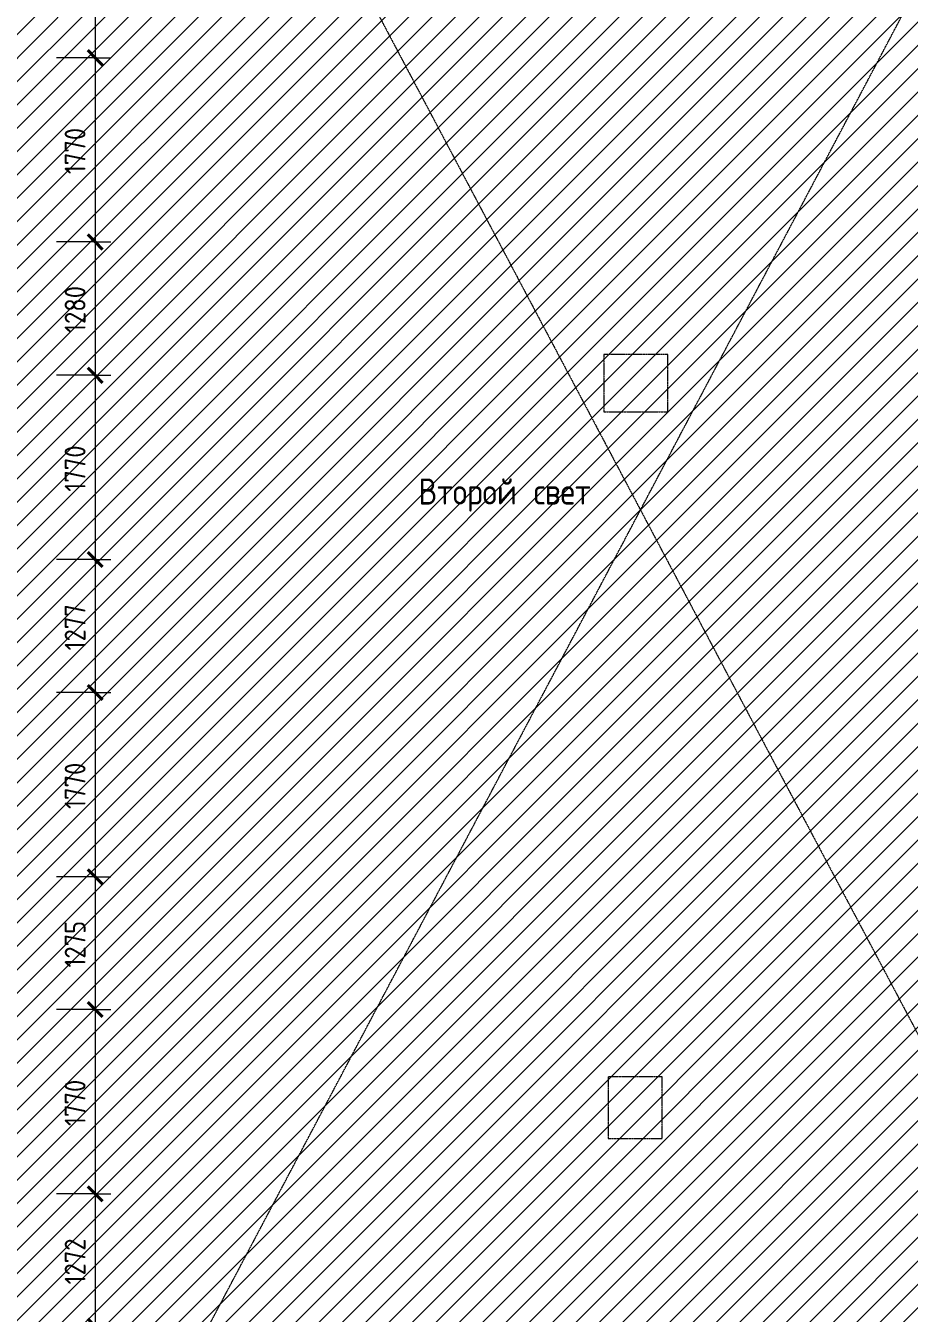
# Model space of a CAD drawing. Header units: millimetres. Extents: x -11886 to 379896, y -8130 to 47743.
# Drawn here: x 18982 to 27469, y 24143 to 36508 of the extents above; entities that cross this region are included whole.
import ezdxf

# ---------------------------------------------------------------- set-up
doc = ezdxf.new("R2010")
doc.units = ezdxf.units.MM
doc.linetypes.add('ADSK_Сверху', pattern=[4.5, 3, -1.5])
for name, color, linetype, lineweight in [('Аннотация', 7, 'Continuous', 9), ('Перекрытие', 7, 'Continuous', 18), ('Размеры', 7, 'Continuous', 9), ('Размеры-100', 7, 'Continuous', 9)]:
    doc.layers.add(name, color=color, linetype=linetype, lineweight=lineweight)
doc.layers.add('Линии', color=7, linetype='Continuous', lineweight=9, true_color=0x00a600)
doc.styles.add('GOST Common_1', font='GOST_Common.ttf', dxfattribs={"width": 0.9, "height": 200})
doc.styles.add('GOST Common_2', font='GOST_Common.ttf', dxfattribs={"width": 0.9, "height": 250})
doc.dimstyles.new('ADSK_Основной_2_мм_Округление_до_1_мм', dxfattribs={"dimscale": 304.8, "dimtxt": 201.142999, "dimasz": 0.463911, "dimexe": 0.492126, "dimexo": 0.492126, "dimgap": 0.098425, "dimtad": 1, "dimdec": 0, "dimdsep": 46, "dimtxsty": 'GOST Common_1', "dimblk1": 'OBLIQUE', "dimblk2": 'OBLIQUE', "dimsah": 1, "dimcen": 0.09, "dimdle": 0.492126, "dimazin": 2, "dimtfac": 1, "dimtdec": 4, "dimtix": 1, "dimtmove": 0, "dimatfit": 3, "dimfxl": 1, "dimtvp": 1, "dimtolj": 1, "dimtzin": 0, "dimlwd": 20, "dimlwe": 20, "dimarcsym": 2})

# ---------------------------------------------------------------- blocks, each defined once
blk = doc.blocks.new('DIMBLOCK76-01 План 1-го этажа маркировочный')
at = {"layer": 'Размеры-100', "lineweight": 20, "transparency": 16777216}
for p, q in [((19648, 37474), (19276, 37474)), ((19648, 37474), (19648, 36201)), ((19648, 37474), (19798, 37474)), ((19648, 36201), (19276, 36201)), ((19648, 36201), (19798, 36201))]:
    blk.add_line(p, q, dxfattribs=at)
at = {"layer": 'Размеры-100', "lineweight": 40, "transparency": 16777216}
for p, q in [((19648, 37474), (19577, 37545)), ((19648, 37474), (19718, 37403)), ((19648, 36201), (19577, 36272)), ((19648, 36201), (19718, 36130))]:
    blk.add_line(p, q, dxfattribs=at)
at = {"layer": 'Размеры-100', "color": 0, "lineweight": 20, "transparency": 16777216, "insert": (19356, 36604), "char_height": 200, "width": 560.47, "attachment_point": 1, "rotation": 90, "line_spacing_factor": 1.022761, "style": 'GOST Common_1'}
blk.add_mtext('1273', dxfattribs=at)
blk = doc.blocks.new('_Oblique')
at = {"color": 0, "linetype": 'ByBlock', "lineweight": -2}
blk.add_line((-0.5, -0.5), (0.5, 0.5), dxfattribs=at)
blk = doc.blocks.new('DIMBLOCK77-01 План 1-го этажа маркировочный')
at = {"layer": 'Размеры-100', "lineweight": 40, "transparency": 16777216}
for p, q in [((19648, 36201), (19577, 36272)), ((19648, 36201), (19718, 36130)), ((19648, 34431), (19577, 34502)), ((19648, 34431), (19718, 34360))]:
    blk.add_line(p, q, dxfattribs=at)
at = {"layer": 'Размеры-100', "lineweight": 20, "transparency": 16777216}
for p, q in [((19648, 36201), (19276, 36201)), ((19648, 36201), (19648, 34431)), ((19648, 36201), (19798, 36201)), ((19648, 34431), (19276, 34431)), ((19648, 34431), (19798, 34431))]:
    blk.add_line(p, q, dxfattribs=at)
at = {"layer": 'Размеры-100', "color": 0, "lineweight": 20, "transparency": 16777216, "insert": (19356, 35083), "char_height": 200, "width": 560.47, "attachment_point": 1, "rotation": 90, "line_spacing_factor": 1.022761, "style": 'GOST Common_1'}
blk.add_mtext('1770', dxfattribs=at)
blk = doc.blocks.new('DIMBLOCK78-01 План 1-го этажа маркировочный')
at = {"layer": 'Размеры-100', "lineweight": 40, "transparency": 16777216}
for p, q in [((19648, 34431), (19577, 34502)), ((19648, 34431), (19718, 34360)), ((19648, 33151), (19577, 33222)), ((19648, 33151), (19718, 33080))]:
    blk.add_line(p, q, dxfattribs=at)
at = {"layer": 'Размеры-100', "lineweight": 20, "transparency": 16777216}
for p, q in [((19648, 34431), (19276, 34431)), ((19648, 34431), (19648, 33151)), ((19648, 34431), (19798, 34431)), ((19648, 33151), (19276, 33151)), ((19648, 33151), (19798, 33151))]:
    blk.add_line(p, q, dxfattribs=at)
at = {"layer": 'Размеры-100', "color": 0, "lineweight": 20, "transparency": 16777216, "insert": (19356, 33558), "char_height": 200, "width": 560.47, "attachment_point": 1, "rotation": 90, "line_spacing_factor": 1.022761, "style": 'GOST Common_1'}
blk.add_mtext('1280', dxfattribs=at)
blk = doc.blocks.new('DIMBLOCK79-01 План 1-го этажа маркировочный')
at = {"layer": 'Размеры-100', "lineweight": 20, "transparency": 16777216}
for p, q in [((19648, 33151), (19276, 33151)), ((19648, 33151), (19648, 31381)), ((19648, 33151), (19798, 33151)), ((19648, 31381), (19276, 31381)), ((19648, 31381), (19798, 31381))]:
    blk.add_line(p, q, dxfattribs=at)
at = {"layer": 'Размеры-100', "lineweight": 40, "transparency": 16777216}
for p, q in [((19648, 33151), (19577, 33222)), ((19648, 33151), (19718, 33080)), ((19648, 31381), (19577, 31452)), ((19648, 31381), (19718, 31310))]:
    blk.add_line(p, q, dxfattribs=at)
at = {"layer": 'Размеры-100', "color": 0, "lineweight": 20, "transparency": 16777216, "insert": (19356, 32033), "char_height": 200, "width": 560.47, "attachment_point": 1, "rotation": 90, "line_spacing_factor": 1.022761, "style": 'GOST Common_1'}
blk.add_mtext('1770', dxfattribs=at)
blk = doc.blocks.new('DIMBLOCK80-01 План 1-го этажа маркировочный')
at = {"layer": 'Размеры-100', "lineweight": 40, "transparency": 16777216}
for p, q in [((19648, 31381), (19577, 31452)), ((19648, 31381), (19718, 31310)), ((19648, 30104), (19577, 30175)), ((19648, 30104), (19718, 30033))]:
    blk.add_line(p, q, dxfattribs=at)
at = {"layer": 'Размеры-100', "lineweight": 20, "transparency": 16777216}
for p, q in [((19648, 31381), (19276, 31381)), ((19648, 31381), (19648, 30104)), ((19648, 31381), (19798, 31381)), ((19648, 30104), (19276, 30104)), ((19648, 30104), (19798, 30104))]:
    blk.add_line(p, q, dxfattribs=at)
at = {"layer": 'Размеры-100', "color": 0, "lineweight": 20, "transparency": 16777216, "insert": (19356, 30509), "char_height": 200, "width": 560.47, "attachment_point": 1, "rotation": 90, "line_spacing_factor": 1.022761, "style": 'GOST Common_1'}
blk.add_mtext('1277', dxfattribs=at)
blk = doc.blocks.new('DIMBLOCK81-01 План 1-го этажа маркировочный')
at = {"layer": 'Размеры-100', "lineweight": 40, "transparency": 16777216}
for p, q in [((19648, 30104), (19577, 30175)), ((19648, 30104), (19718, 30033)), ((19648, 28334), (19577, 28405)), ((19648, 28334), (19718, 28263))]:
    blk.add_line(p, q, dxfattribs=at)
at = {"layer": 'Размеры-100', "lineweight": 20, "transparency": 16777216}
for p, q in [((19648, 30104), (19276, 30104)), ((19648, 30104), (19648, 28334)), ((19648, 30104), (19798, 30104)), ((19648, 28334), (19276, 28334)), ((19648, 28334), (19798, 28334))]:
    blk.add_line(p, q, dxfattribs=at)
at = {"layer": 'Размеры-100', "color": 0, "lineweight": 20, "transparency": 16777216, "insert": (19356, 28986), "char_height": 200, "width": 560.47, "attachment_point": 1, "rotation": 90, "line_spacing_factor": 1.022761, "style": 'GOST Common_1'}
blk.add_mtext('1770', dxfattribs=at)
blk = doc.blocks.new('DIMBLOCK82-01 План 1-го этажа маркировочный')
at = {"layer": 'Размеры-100', "lineweight": 20, "transparency": 16777216}
for p, q in [((19648, 28334), (19276, 28334)), ((19648, 28334), (19648, 27059)), ((19648, 28334), (19798, 28334)), ((19648, 27059), (19276, 27059)), ((19648, 27059), (19798, 27059))]:
    blk.add_line(p, q, dxfattribs=at)
at = {"layer": 'Размеры-100', "lineweight": 40, "transparency": 16777216}
for p, q in [((19648, 28334), (19577, 28405)), ((19648, 28334), (19718, 28263)), ((19648, 27059), (19577, 27130)), ((19648, 27059), (19718, 26989))]:
    blk.add_line(p, q, dxfattribs=at)
at = {"layer": 'Размеры-100', "color": 0, "lineweight": 20, "transparency": 16777216, "insert": (19356, 27463), "char_height": 200, "width": 560.47, "attachment_point": 1, "rotation": 90, "line_spacing_factor": 1.022761, "style": 'GOST Common_1'}
blk.add_mtext('1275', dxfattribs=at)
blk = doc.blocks.new('DIMBLOCK83-01 План 1-го этажа маркировочный')
at = {"layer": 'Размеры-100', "lineweight": 40, "transparency": 16777216}
for p, q in [((19648, 27059), (19577, 27130)), ((19648, 27059), (19718, 26989)), ((19648, 25289), (19577, 25360)), ((19648, 25289), (19718, 25219))]:
    blk.add_line(p, q, dxfattribs=at)
at = {"layer": 'Размеры-100', "lineweight": 20, "transparency": 16777216}
for p, q in [((19648, 27059), (19276, 27059)), ((19648, 27059), (19648, 25289)), ((19648, 27059), (19798, 27059)), ((19648, 25289), (19276, 25289)), ((19648, 25289), (19798, 25289))]:
    blk.add_line(p, q, dxfattribs=at)
at = {"layer": 'Размеры-100', "color": 0, "lineweight": 20, "transparency": 16777216, "insert": (19356, 25941), "char_height": 200, "width": 560.47, "attachment_point": 1, "rotation": 90, "line_spacing_factor": 1.022761, "style": 'GOST Common_1'}
blk.add_mtext('1770', dxfattribs=at)
blk = doc.blocks.new('DIMBLOCK84-01 План 1-го этажа маркировочный')
at = {"layer": 'Размеры-100', "lineweight": 40, "transparency": 16777216}
for p, q in [((19648, 25289), (19577, 25360)), ((19648, 25289), (19718, 25219)), ((19648, 24017), (19577, 24088)), ((19648, 24017), (19718, 23946))]:
    blk.add_line(p, q, dxfattribs=at)
at = {"layer": 'Размеры-100', "lineweight": 20, "transparency": 16777216}
for p, q in [((19648, 25289), (19276, 25289)), ((19648, 25289), (19648, 24017)), ((19648, 25289), (19798, 25289)), ((19648, 24017), (19276, 24017)), ((19648, 24017), (19798, 24017))]:
    blk.add_line(p, q, dxfattribs=at)
at = {"layer": 'Размеры-100', "color": 0, "lineweight": 20, "transparency": 16777216, "insert": (19356, 24420), "char_height": 200, "width": 560.47, "attachment_point": 1, "rotation": 90, "line_spacing_factor": 1.022761, "style": 'GOST Common_1'}
blk.add_mtext('1272', dxfattribs=at)

msp = doc.modelspace()

# ---------------------------------------------------------------- hatches: boundary and pattern name
at = {"lineweight": 13, "true_color": 0x636466, "transparency": 33554559}
h = msp.add_hatch(dxfattribs=at)
h.set_pattern_fill('ANSI31', color=251, scale=50)
h.set_pattern_definition([(45, (0, 84876.59), (-112.2532, 112.2532), [])])
h.paths.add_polyline_path([(31317.02, 43525.13), (18455.84, 43525.13), (18455.84, 20918.63), (11305.24, 20918.63), (11305.24, 17842.18), (18515.92, 17781.12), (38729.7, 17793.8), (38729.7, 20934.06), (31317.02, 20934.06)])

# ---------------------------------------------------------------- linework, layer by layer
at = {"layer": 'Линии', "linetype": 'ADSK_Сверху'}
for p, q in [((18997.84, 42983.13), (30775.02, 20733.79)), ((18997.84, 20729.56), (30775.02, 42983.13))]:
    msp.add_line(p, q, dxfattribs=at)
at = {"layer": 'Перекрытие', "color": 9, "linetype": 'ADSK_Сверху', "true_color": 0xaad4d4}
for p, q in [((25149.57, 33351.63), (24536.57, 33351.63)), ((24536.57, 33351.63), (24536.57, 32798.63)), ((25149.57, 32798.63), (25149.57, 33351.63)), ((24536.57, 32798.63), (25149.57, 32798.63)), ((25094.57, 26414.63), (24575.57, 26414.63)), ((24575.57, 26414.63), (24575.57, 25819.63)), ((25094.57, 25819.63), (25094.57, 26414.63)), ((24575.57, 25819.63), (25094.57, 25819.63))]:
    msp.add_line(p, q, dxfattribs=at)

# ---------------------------------------------------------------- texts
at = {"layer": 'Аннотация', "char_height": 250, "attachment_point": 1, "style": 'GOST Common_2'}
for s, insert, width in [('Второй', (22754.16, 32159.36), 1248.2274), ('\\fGOST Common|b0|i0|c204|p34|;\\W.9; ', (23784.05, 32159.36), 93.7974), ('свет', (23861.44, 32159.36), 800.8858)]:
    msp.add_mtext(s, dxfattribs=dict(at, insert=insert, width=width))

# ---------------------------------------------------------------- dimensions: what is measured, and where the dimension line sits
at = {"layer": 'Размеры', "lineweight": 20}
for base, p1, p2, override, picture, middle in [((19647.74, 36201.16), (19125.84, 37474.17), (19125.84, 36201.16), {"dimpost": '<>', "dimfxl": 1273.013045}, 'DIMBLOCK76-01 План 1-го этажа маркировочный', (19517.74, 36837.66)), ((19647.74, 34431.16), (19125.84, 36201.16), (19125.84, 34431.16), {"dimpost": '<>', "dimfxl": 1770}, 'DIMBLOCK77-01 План 1-го этажа маркировочный', (19517.74, 35316.16)), ((19647.74, 33151.19), (19125.84, 34431.16), (19125.84, 33151.19), {"dimpost": '<>', "dimfxl": 1279.96875}, 'DIMBLOCK78-01 План 1-го этажа маркировочный', (19517.74, 33791.17)), ((19647.74, 31381.19), (19125.84, 33151.19), (19125.84, 31381.19), {"dimpost": '<>', "dimfxl": 1770}, 'DIMBLOCK79-01 План 1-го этажа маркировочный', (19517.74, 32266.19)), ((19647.74, 30104.14), (19125.84, 31381.19), (19125.84, 30104.14), {"dimpost": '<>', "dimfxl": 1277.049131}, 'DIMBLOCK80-01 План 1-го этажа маркировочный', (19517.74, 30742.66)), ((19647.74, 28334.14), (19125.84, 30104.14), (19125.84, 28334.14), {"dimpost": '<>', "dimfxl": 1770}, 'DIMBLOCK81-01 План 1-го этажа маркировочный', (19517.74, 29219.14)), ((19647.74, 27059.21), (19125.84, 28334.14), (19125.84, 27059.21), {"dimpost": '<>', "dimfxl": 1274.929866}, 'DIMBLOCK82-01 План 1-го этажа маркировочный', (19517.74, 27696.67)), ((19647.74, 25289.21), (19125.84, 27059.21), (19125.84, 25289.21), {"dimpost": '<>', "dimfxl": 1770}, 'DIMBLOCK83-01 План 1-го этажа маркировочный', (19517.74, 26174.21)), ((19647.74, 24017.07), (19125.84, 25289.21), (19125.84, 24017.07), {"dimpost": '<>', "dimfxl": 1272.137277}, 'DIMBLOCK84-01 План 1-го этажа маркировочный', (19517.74, 24653.14))]:
    dim = msp.add_linear_dim(base=base, p1=p1, p2=p2, angle=90, dimstyle='ADSK_Основной_2_мм_Округление_до_1_мм', override=override, dxfattribs=at)
    dim.commit()
    dim.dimension.update_dxf_attribs({"geometry": picture, "text_midpoint": middle})

doc.saveas('drawing.dxf')
